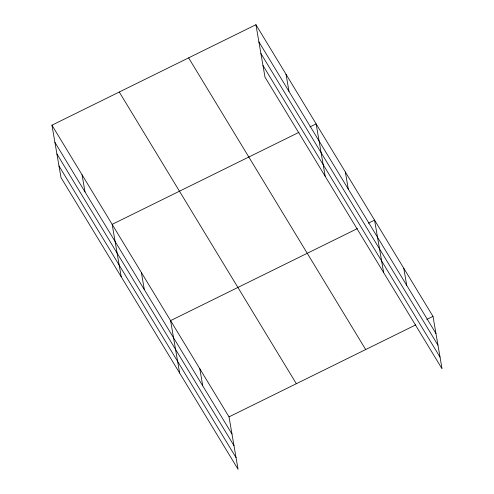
<?xml version="1.0" encoding="UTF-8"?>
<svg xmlns="http://www.w3.org/2000/svg" width="494" height="494" viewBox="0 0 494 494"><rect width="100%" height="100%" fill="white"/><g stroke="black" fill="none" stroke-linecap="round" stroke-linejoin="round"><path stroke-width="0.74" d="M51.95 125.186L229.018 416.88L238.071 469.3L61.003 177.612L51.95 125.186L255.929 24.7L432.997 316.388L442.05 368.814L264.982 77.12L255.929 24.7M298.963 132.336L112.15 224.362L121.209 276.782M309.948 126.921L316.129 123.877L325.188 176.296M357.39 228.592L170.584 320.618L179.637 373.044M368.382 223.177L374.563 220.133L383.616 272.552M229.018 416.88L415.825 324.848M426.816 319.433L432.997 316.388M258.887 41.842L435.955 333.53M260.9 53.482L437.968 345.176M262.975 65.48L440.037 357.168M188.615 57.86L365.684 349.548M119.264 92.026L296.332 383.715M54.908 142.328L231.976 434.016M56.921 153.974L233.989 445.662M58.996 165.965L236.058 457.66M403.777 268.261L406.741 285.402M345.349 172.005L348.307 189.146M286.032 74.285L288.99 91.427M199.798 368.746L202.762 385.888M141.37 272.49L144.328 289.632M82.053 174.777L85.011 191.919"/></g></svg>
